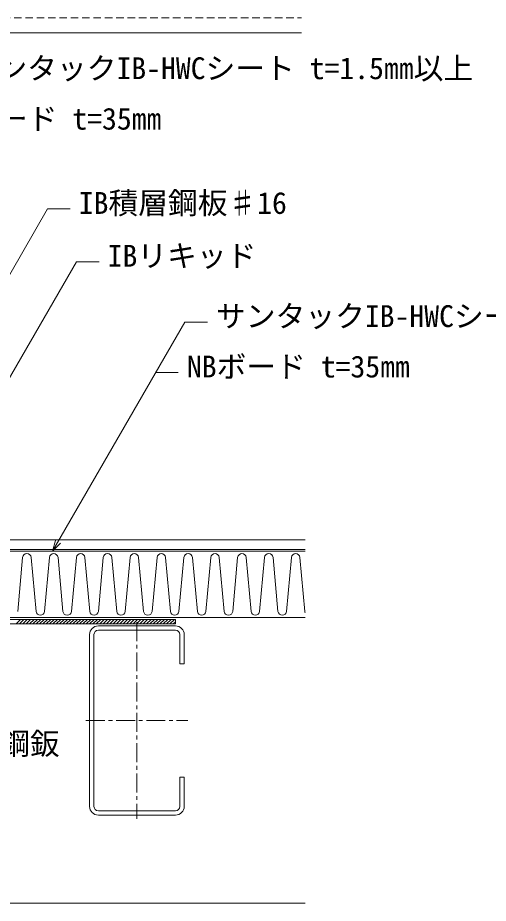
# Model space of a CAD drawing. Units: millimetres, scale not verified. Extents: x -840 to 840, y -594 to 594.
# Drawn here: x 264.4 to 513.3, y -330.5 to 137.5 of the extents above; entities that cross this region are included whole.
import ezdxf
from ezdxf.enums import TextEntityAlignment as Align

# ---------------------------------------------------------------- set-up
doc = ezdxf.new("R2010")
doc.units = ezdxf.units.MM
doc.header["$LTSCALE"] = 2
doc.linetypes.add('CHAIN1', pattern=[8, 5, -1, 1, -1])
doc.linetypes.add('DASHED2', pattern=[3, 2, -1])
for name, color, linetype, lineweight in [('0-0_断熱材', 4, 'Continuous', 9), ('0-3_文字', 5, 'Continuous', 9), ('0-7_躯体', 7, 'Continuous', 9), ('0-8_IBｼｰﾄ', 7, 'Continuous', 9), ('0-9_寸法線', 7, 'Continuous', 9), ('0-D_中心線', 2, 'CHAIN1', 9), ('0-F_鋼材(C型・H鋼ｅｔｃ)', 7, 'Continuous', 9), ('1-0_鋼材(受け鋼鈑)', 7, 'Continuous', 9)]:
    doc.layers.add(name, color=color, linetype=linetype, lineweight=lineweight)
doc.styles.add('ＭＳ ゴシック', font='')
doc.styles.get('ＭＳ ゴシック').set_extended_font_data('MS Gothic')

msp = doc.modelspace()

# ---------------------------------------------------------------- linework, layer by layer
at = {"layer": '0-0_断熱材', "color": 7, "linetype": 'DASHED2'}
msp.add_line((-175.561, 137.523), (414.439, 137.523), dxfattribs=at)
at = {"layer": '0-0_断熱材'}
for p, q in [((266.994, -147.743), (264.394, -176.211)), ((271.501, -147.743), (274.101, -176.211)), ((281.209, -147.743), (278.608, -176.211)), ((285.716, -147.743), (288.316, -176.211)), ((295.424, -147.743), (292.823, -176.211)), ((299.93, -147.743), (302.531, -176.211)), ((309.638, -147.743), (307.038, -176.211)), ((314.145, -147.743), (316.746, -176.211)), ((323.853, -147.743), (321.252, -176.211)), ((328.36, -147.743), (330.96, -176.211)), ((338.068, -147.743), (335.467, -176.211)), ((342.575, -147.743), (345.175, -176.211)), ((352.282, -147.743), (349.682, -176.211)), ((356.789, -147.743), (359.39, -176.211)), ((366.497, -147.743), (363.897, -176.211)), ((371.004, -147.743), (373.605, -176.211)), ((380.712, -147.743), (378.111, -176.211)), ((385.219, -147.743), (387.819, -176.211)), ((394.927, -147.743), (392.326, -176.211)), ((399.434, -147.743), (402.034, -176.211)), ((409.141, -147.743), (406.541, -176.211)), ((413.648, -147.743), (416.249, -176.211))]:
    msp.add_line(p, q, dxfattribs=at)
at = {"layer": '0-0_断熱材', "color": 7}
msp.add_lwpolyline([(416.439, -179.477), (117.439, -179.477), (117.439, -144.477), (416.439, -144.477)], dxfattribs=at)
at = {"layer": '0-0_断熱材'}
for centre, start, end in [((269.247, -147.954), 5.35135, 174.64865), ((283.462, -147.954), 5.35135, 174.64865), ((297.677, -147.954), 5.35135, 174.64865), ((311.892, -147.954), 5.35135, 174.64865), ((326.106, -147.954), 5.35135, 174.64865), ((340.321, -147.954), 5.35135, 174.64865), ((354.536, -147.954), 5.35135, 174.64865), ((368.751, -147.954), 5.35135, 174.64865), ((382.965, -147.954), 5.35135, 174.64865), ((397.18, -147.954), 5.35135, 174.64865), ((411.395, -147.954), 5.35135, 174.64865), ((276.355, -176), 185.35135, 354.64865), ((290.57, -176), 185.35135, 354.64865), ((304.784, -176), 185.35135, 354.64865), ((318.999, -176), 185.35135, 354.64865), ((333.214, -176), 185.35135, 354.64865), ((347.429, -176), 185.35135, 354.64865), ((361.643, -176), 185.35135, 354.64865), ((375.858, -176), 185.35135, 354.64865), ((390.073, -176), 185.35135, 354.64865), ((404.287, -176), 185.35135, 354.64865), ((418.502, -176), 185.35135, 204.27964)]:
    msp.add_arc(centre, 2.263, start, end, dxfattribs=at)
at = {"layer": '0-7_躯体'}
for p, q in [((-175.561, 129.523), (414.439, 129.523)), ((416.439, -330.477), (-377.561, -330.477))]:
    msp.add_line(p, q, dxfattribs=at)
at = {"layer": '0-8_IBｼｰﾄ'}
for p, q in [((224.029, -138.477), (416.439, -138.477)), ((222.689, -143.477), (416.439, -143.477))]:
    msp.add_line(p, q, dxfattribs=at)
at = {"layer": '0-9_寸法線'}
for p, q in [((178.089, -140.31), (280.14, 36.45)), ((280.14, 36.45), (292.14, 36.45)), ((215.62, -129.689), (295.418, 8.527)), ((295.418, 8.527), (307.418, 8.527)), ((337.336, -50.007), (349.336, -50.007))]:
    msp.add_line(p, q, dxfattribs=at)
for points in [[(282.795, -144.477), (352.733, -23.339), (364.733, -23.339)], [(287.037, -140.234), (282.795, -144.477), (284.348, -138.681)]]:
    msp.add_lwpolyline(points, dxfattribs=at)
at = {"layer": '0-D_中心線'}
for p, q in [((327.439, -181.877), (327.439, -285.877)), ((300.439, -233.877), (354.439, -233.877))]:
    msp.add_line(p, q, dxfattribs=at)
at = {"layer": '0-F_鋼材(C型・H鋼ｅｔｃ)'}
for p, q in [((347.839, -183.877), (307.039, -183.877)), ((307.039, -186.177), (347.839, -186.177)), ((302.439, -188.477), (302.439, -279.277)), ((304.739, -279.277), (304.739, -188.477)), ((347.839, -281.577), (307.039, -281.577)), ((307.039, -283.877), (347.839, -283.877))]:
    msp.add_line(p, q, dxfattribs=at)
for points in [[(350.139, -188.477), (350.139, -203.877), (352.439, -203.877), (352.439, -188.477)], [(352.439, -279.277), (352.439, -263.877), (350.139, -263.877), (350.139, -279.277)]]:
    msp.add_lwpolyline(points, dxfattribs=at)
for centre, radius, start, end in [((307.039, -188.477), 4.6, 90, 180), ((307.039, -188.477), 2.3, 90, 180), ((347.839, -188.477), 4.6, 0, 90), ((347.839, -188.477), 2.3, 0, 90), ((307.039, -279.277), 4.6, 180, 270), ((307.039, -279.277), 2.3, 180, 270), ((347.839, -279.277), 4.6, 270, 0), ((347.839, -279.277), 2.3, 270, 0)]:
    msp.add_arc(centre, radius, start, end, dxfattribs=at)
at = {"layer": '1-0_鋼材(受け鋼鈑)'}
for p, q in [((347.839, -180.477), (116.439, -180.477)), ((263.545, -182.877), (265.945, -180.477)), ((265.313, -182.877), (267.713, -180.477)), ((267.081, -182.877), (269.481, -180.477)), ((268.848, -182.877), (271.248, -180.477)), ((270.616, -182.877), (273.016, -180.477)), ((272.384, -182.877), (274.784, -180.477)), ((274.152, -182.877), (276.552, -180.477)), ((275.919, -182.877), (278.319, -180.477)), ((277.687, -182.877), (280.087, -180.477)), ((279.455, -182.877), (281.855, -180.477)), ((281.223, -182.877), (283.623, -180.477)), ((282.99, -182.877), (285.39, -180.477)), ((284.758, -182.877), (287.158, -180.477)), ((286.526, -182.877), (288.926, -180.477)), ((288.294, -182.877), (290.694, -180.477)), ((290.062, -182.877), (292.462, -180.477)), ((291.829, -182.877), (294.229, -180.477)), ((293.597, -182.877), (295.997, -180.477)), ((295.365, -182.877), (297.765, -180.477)), ((297.133, -182.877), (299.533, -180.477)), ((298.9, -182.877), (301.3, -180.477)), ((300.668, -182.877), (303.068, -180.477)), ((302.436, -182.877), (304.836, -180.477)), ((304.204, -182.877), (306.604, -180.477)), ((305.971, -182.877), (308.371, -180.477)), ((307.739, -182.877), (310.139, -180.477)), ((309.507, -182.877), (311.907, -180.477)), ((311.275, -182.877), (313.675, -180.477)), ((313.043, -182.877), (315.443, -180.477)), ((314.81, -182.877), (317.21, -180.477)), ((316.578, -182.877), (318.978, -180.477)), ((318.346, -182.877), (320.746, -180.477)), ((320.114, -182.877), (322.514, -180.477)), ((321.881, -182.877), (324.281, -180.477)), ((323.649, -182.877), (326.049, -180.477)), ((325.417, -182.877), (327.817, -180.477)), ((327.185, -182.877), (329.585, -180.477)), ((328.952, -182.877), (331.352, -180.477)), ((330.72, -182.877), (333.12, -180.477)), ((332.488, -182.877), (334.888, -180.477)), ((334.256, -182.877), (336.656, -180.477)), ((336.023, -182.877), (338.423, -180.477)), ((337.791, -182.877), (340.191, -180.477)), ((339.559, -182.877), (341.959, -180.477)), ((341.327, -182.877), (343.727, -180.477)), ((343.095, -182.877), (345.495, -180.477)), ((344.862, -182.877), (347.262, -180.477)), ((346.63, -182.877), (347.839, -181.668)), ((347.839, -182.877), (347.839, -180.477)), ((347.839, -182.877), (114.039, -182.877))]:
    msp.add_line(p, q, dxfattribs=at)
msp.add_lwpolyline([(347.839, -180.477), (181.979, -180.477), (181.979, -181.517), (184.439, -180.748), (185.154, -180.748), (184.439, -181.243), (184.301, -181.28), (184.3, -181.29), (184.216, -182.877), (347.839, -182.877)], close=True, dxfattribs=at)

# ---------------------------------------------------------------- texts
at = {"layer": '0-3_文字', "color": 7, "style": 'ＭＳ ゴシック'}
for s, p in [('サンタックIB-HWCシート t=1.5㎜以上', (237.918, 101.587)), ('NBボード t=35㎜', (222.521, 74.919)), ('IB積層鋼板♯16', (296.68, 30.391)), ('IBリキッド', (311.959, 2.468)), ('サンタックIB-HWCシート t=1.5㎜以上', (369.274, -29.398)), ('NBボード t=35㎜', (353.877, -56.066)), ('亜鉛メッキ鋼鈑', (176.403, -255.336))]:
    msp.add_text(s, height=11.54, dxfattribs=at).set_placement(p, align=Align.BOTTOM_LEFT)

doc.saveas('drawing.dxf')
